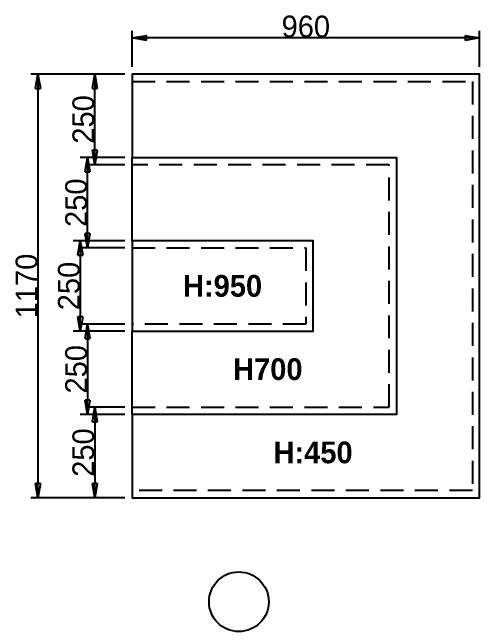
# Model space of a CAD drawing. Header units: millimetres. Extents: x -61063 to 17762, y -100319 to 2880.
# Drawn here: x -61063 to -59773, y -71491 to -69781 of the extents above; entities that cross this region are included whole.
import ezdxf

# ---------------------------------------------------------------- set-up
doc = ezdxf.new("R2010")
doc.units = ezdxf.units.MM
doc.header["$PDMODE"] = 35
doc.header["$PDSIZE"] = 5
doc.linetypes.add('DASHED2', pattern=[9.525, 6.35, -3.175])
doc.layers.add('Cotas bloques dinámicos PM espacio', color=10, linetype='Continuous')
doc.layers.add('Linea Capa Color 0000 JB', color=7, linetype='Continuous')
doc.styles.add('Jordi Ava', font='Avant Garde MEdium BT.ttf')
doc.dimstyles.new('Jordi Ava 2015', dxfattribs={"dimtxt": 60, "dimasz": 40, "dimexe": 20, "dimexo": 20, "dimgap": 0.09, "dimtad": 1, "dimdec": 0, "dimzin": 0, "dimdsep": 46, "dimtxsty": 'Jordi Ava', "dimblk": 'CLOSED', "dimcen": 1.5, "dimclrd": 7, "dimclre": 7, "dimclrt": 256, "dimadec": 0, "dimazin": 0, "dimtfac": 0.05, "dimtdec": 0, "dimtofl": 0, "dimtmove": 0, "dimatfit": 3, "dimldrblk": 'CLOSED', "dimfxl": 90, "dimtolj": 1, "dimtzin": 0, "dimlwd": -1, "dimlwe": -1, "dimarcsym": 0})

# ---------------------------------------------------------------- blocks, each defined once
blk = doc.blocks.new('_Closed')
at = {"color": 0, "linetype": 'ByBlock', "lineweight": -2}
for p, q in [((-1, 0.167), (0, 0)), ((-1, 0.167), (-1, -0.167)), ((0, 0), (-1, -0.167)), ((0, 0), (-1, 0))]:
    blk.add_line(p, q, dxfattribs=at)
blk = doc.blocks.new('*D3164')
at = {"layer": 'Cotas bloques dinámicos PM espacio', "color": 7, "ltscale": 10, "transparency": 16777216}
for p, q in [((0, 20), (0, 120)), ((960, 20), (960, 120)), ((920, 100), (40, 100))]:
    blk.add_line(p, q, dxfattribs=at)
at = {"layer": 'Defpoints', "color": 0, "ltscale": 10, "transparency": 16777216}
for p in [(0, 100), (0, 0), (960, 0)]:
    blk.add_point(p, dxfattribs=at)
at = {"layer": 'Cotas bloques dinámicos PM espacio', "color": 7, "ltscale": 10, "transparency": 16777216, "xscale": 40, "yscale": 40, "zscale": 40, "rotation": 180}
blk.add_blockref('_Closed', (0, 100), dxfattribs=at)
at = {"layer": 'Cotas bloques dinámicos PM espacio', "color": 7, "ltscale": 10, "transparency": 16777216, "xscale": 40, "yscale": 40, "zscale": 40}
blk.add_blockref('_Closed', (960, 100), dxfattribs=at)
at = {"layer": 'Cotas bloques dinámicos PM espacio', "ltscale": 10, "transparency": 16777216, "insert": (480, 131.3), "char_height": 60, "attachment_point": 5, "style": 'Jordi Ava'}
blk.add_mtext('\\A1;960', dxfattribs=at)
blk = doc.blocks.new('*D3165')
at = {"layer": 'Cotas bloques dinámicos PM espacio', "color": 7, "ltscale": 10, "transparency": 16777216}
for p, q in [((-20, 0), (-280, 0)), ((-260, -40), (-260, -1130)), ((-20, -1170), (-280, -1170))]:
    blk.add_line(p, q, dxfattribs=at)
at = {"layer": 'Defpoints', "color": 0, "ltscale": 10, "transparency": 16777216}
for p in [(0, 0), (-260, -1170), (0, -1170)]:
    blk.add_point(p, dxfattribs=at)
at = {"layer": 'Cotas bloques dinámicos PM espacio', "color": 7, "ltscale": 10, "transparency": 16777216, "xscale": 40, "yscale": 40, "zscale": 40}
for p, rotation in [((-260, 0), 90), ((-260, -1170), 270)]:
    blk.add_blockref('_Closed', p, dxfattribs=dict(at, rotation=rotation))
at = {"layer": 'Cotas bloques dinámicos PM espacio', "ltscale": 10, "transparency": 16777216, "insert": (-291.2, -585), "char_height": 60, "attachment_point": 5, "rotation": 90, "style": 'Jordi Ava'}
blk.add_mtext('\\A1;1170', dxfattribs=at)
blk = doc.blocks.new('*D3166')
at = {"layer": 'Cotas bloques dinámicos PM espacio', "color": 7, "ltscale": 10, "transparency": 16777216}
for p, q in [((-20, -460), (-163, -460)), ((-143, -500), (-143, -670)), ((-20, -710), (-163, -710))]:
    blk.add_line(p, q, dxfattribs=at)
at = {"layer": 'Defpoints', "color": 0, "ltscale": 10, "transparency": 16777216}
for p in [(0, -460), (-143, -710), (0, -710)]:
    blk.add_point(p, dxfattribs=at)
at = {"layer": 'Cotas bloques dinámicos PM espacio', "color": 7, "ltscale": 10, "transparency": 16777216, "xscale": 40, "yscale": 40, "zscale": 40}
for p, rotation in [((-143, -460), 90), ((-143, -710), 270)]:
    blk.add_blockref('_Closed', p, dxfattribs=dict(at, rotation=rotation))
at = {"layer": 'Cotas bloques dinámicos PM espacio', "ltscale": 10, "transparency": 16777216, "insert": (-174.3, -585), "char_height": 60, "attachment_point": 5, "rotation": 90, "style": 'Jordi Ava'}
blk.add_mtext('\\A1;250', dxfattribs=at)
blk = doc.blocks.new('*D3167')
at = {"layer": 'Cotas bloques dinámicos PM espacio', "color": 7, "ltscale": 10, "transparency": 16777216}
for p, q in [((-20, -690), (-143, -690)), ((-123, -730), (-123, -900)), ((-20, -940), (-143, -940))]:
    blk.add_line(p, q, dxfattribs=at)
at = {"layer": 'Defpoints', "color": 0, "ltscale": 10, "transparency": 16777216}
for p in [(0, -690), (-123, -940), (0, -940)]:
    blk.add_point(p, dxfattribs=at)
at = {"layer": 'Cotas bloques dinámicos PM espacio', "color": 7, "ltscale": 10, "transparency": 16777216, "xscale": 40, "yscale": 40, "zscale": 40}
for p, rotation in [((-123, -690), 90), ((-123, -940), 270)]:
    blk.add_blockref('_Closed', p, dxfattribs=dict(at, rotation=rotation))
at = {"layer": 'Cotas bloques dinámicos PM espacio', "ltscale": 10, "transparency": 16777216, "insert": (-154.3, -815), "char_height": 60, "attachment_point": 5, "rotation": 90, "style": 'Jordi Ava'}
blk.add_mtext('\\A1;250', dxfattribs=at)
blk = doc.blocks.new('*D3168')
at = {"layer": 'Cotas bloques dinámicos PM espacio', "color": 7, "ltscale": 10, "transparency": 16777216}
for p, q in [((-20, -920), (-123, -920)), ((-103, -960), (-103, -1130)), ((-20, -1170), (-123, -1170))]:
    blk.add_line(p, q, dxfattribs=at)
at = {"layer": 'Defpoints', "color": 0, "ltscale": 10, "transparency": 16777216}
for p in [(0, -920), (-103, -1170), (0, -1170)]:
    blk.add_point(p, dxfattribs=at)
at = {"layer": 'Cotas bloques dinámicos PM espacio', "color": 7, "ltscale": 10, "transparency": 16777216, "xscale": 40, "yscale": 40, "zscale": 40}
for p, rotation in [((-103, -920), 90), ((-103, -1170), 270)]:
    blk.add_blockref('_Closed', p, dxfattribs=dict(at, rotation=rotation))
at = {"layer": 'Cotas bloques dinámicos PM espacio', "ltscale": 10, "transparency": 16777216, "insert": (-134.3, -1045), "char_height": 60, "attachment_point": 5, "rotation": 90, "style": 'Jordi Ava'}
blk.add_mtext('\\A1;250', dxfattribs=at)
blk = doc.blocks.new('*D3169')
at = {"layer": 'Cotas bloques dinámicos PM espacio', "color": 7, "ltscale": 10, "transparency": 16777216}
for p, q in [((-20, -230), (-143, -230)), ((-123, -440), (-123, -270)), ((-20, -480), (-143, -480))]:
    blk.add_line(p, q, dxfattribs=at)
at = {"layer": 'Defpoints', "color": 0, "ltscale": 10, "transparency": 16777216}
for p in [(-123, -230), (0, -230), (0, -480)]:
    blk.add_point(p, dxfattribs=at)
at = {"layer": 'Cotas bloques dinámicos PM espacio', "color": 7, "ltscale": 10, "transparency": 16777216, "xscale": 40, "yscale": 40, "zscale": 40}
for p, rotation in [((-123, -230), 90), ((-123, -480), 270)]:
    blk.add_blockref('_Closed', p, dxfattribs=dict(at, rotation=rotation))
at = {"layer": 'Cotas bloques dinámicos PM espacio', "ltscale": 10, "transparency": 16777216, "insert": (-154.3, -355), "char_height": 60, "attachment_point": 5, "rotation": 90, "style": 'Jordi Ava'}
blk.add_mtext('\\A1;250', dxfattribs=at)
blk = doc.blocks.new('*D3170')
at = {"layer": 'Cotas bloques dinámicos PM espacio', "color": 7, "ltscale": 10, "transparency": 16777216}
for p, q in [((-20, 0), (-123, 0)), ((-103, -210), (-103, -40)), ((-20, -250), (-123, -250))]:
    blk.add_line(p, q, dxfattribs=at)
at = {"layer": 'Defpoints', "color": 0, "ltscale": 10, "transparency": 16777216}
for p in [(0, 0), (-103, 0), (0, -250)]:
    blk.add_point(p, dxfattribs=at)
at = {"layer": 'Cotas bloques dinámicos PM espacio', "color": 7, "ltscale": 10, "transparency": 16777216, "xscale": 40, "yscale": 40, "zscale": 40}
for p, rotation in [((-103, 0), 90), ((-103, -250), 270)]:
    blk.add_blockref('_Closed', p, dxfattribs=dict(at, rotation=rotation))
at = {"layer": 'Cotas bloques dinámicos PM espacio', "ltscale": 10, "transparency": 16777216, "insert": (-134.3, -125), "char_height": 60, "attachment_point": 5, "rotation": 90, "style": 'Jordi Ava'}
blk.add_mtext('\\A1;250', dxfattribs=at)
blk = doc.blocks.new('PM202311291116')
at = {"layer": 'Cotas bloques dinámicos PM espacio', "ltscale": 10}
blk.add_circle((295, -1457), 82.4, dxfattribs=at)
at = {"layer": 'Linea Capa Color 0000 JB', "ltscale": 50}
for points in [[(0, -940), (0, -1170), (960, -1170), (960, 0), (0, 0), (0, -230), (730, -230), (730, -940)], [(0, -940), (0, -710), (500, -710), (500, -460), (0, -460), (0, -230), (730, -230), (730, -940)], [(0, -710), (500, -710), (500, -460), (0, -460)]]:
    blk.add_lwpolyline(points, close=True, dxfattribs=at)
at = {"layer": 'Linea Capa Color 0000 JB', "linetype": 'DASHED2', "ltscale": 10}
for points in [[(0, -20), (940, -20), (940, -1150), (0, -1150)], [(0, -920), (710, -920), (710, -250), (0, -250)], [(0, -480), (480, -480), (480, -690), (0, -690)]]:
    blk.add_lwpolyline(points, dxfattribs=at)
at = {"layer": 'Cotas bloques dinámicos PM espacio', "ltscale": 10, "char_height": 60, "attachment_point": 5, "style": 'Jordi Ava'}
for s, insert, width in [('{\\fCityBlueprint|b1|i0|c2|p2;H:950}', (250, -585), 500), ('{\\fCityBlueprint|b1|i0|c2|p2;H700}', (375, -815), 750), ('{\\fCityBlueprint|b1|i0|c2|p2;H:450}', (500, -1045), 1000)]:
    blk.add_mtext(s, dxfattribs=dict(at, insert=insert, width=width))
at = {"layer": 'Cotas bloques dinámicos PM espacio', "ltscale": 10}
for base, p1, p2, angle, picture, middle in [((0, 100), (960, 0), (0, 0), 180, '*D3164', (480, 131.3)), ((-260, -1170), (0, 0), (0, -1170), 90, '*D3165', (-291.2, -585)), ((-103, 0), (0, -250), (0, 0), 270, '*D3170', (-134.3, -125)), ((-123, -230), (0, -480), (0, -230), 270, '*D3169', (-154.3, -355)), ((-143, -710), (0, -460), (0, -710), 90, '*D3166', (-174.3, -585)), ((-123, -940), (0, -690), (0, -940), 90, '*D3167', (-154.3, -815)), ((-103, -1170), (0, -920), (0, -1170), 90, '*D3168', (-134.3, -1045))]:
    dim = blk.add_linear_dim(base=base, p1=p1, p2=p2, angle=angle, dimstyle='Jordi Ava 2015', dxfattribs=at)
    dim.commit()
    dim.dimension.update_dxf_attribs({"geometry": picture, "text_midpoint": middle})
blk = doc.blocks.new('*U8837')
at = {"layer": 'Linea Capa Color 0000 JB'}
blk.add_blockref('PM202311291116', (0, 0), dxfattribs=at)

msp = doc.modelspace()

# ---------------------------------------------------------------- block references
at = {"layer": 'Linea Capa Color 0000 JB'}
msp.add_blockref('*U8837', (-60732.7, -69951.9), dxfattribs=at)

doc.saveas('drawing.dxf')
